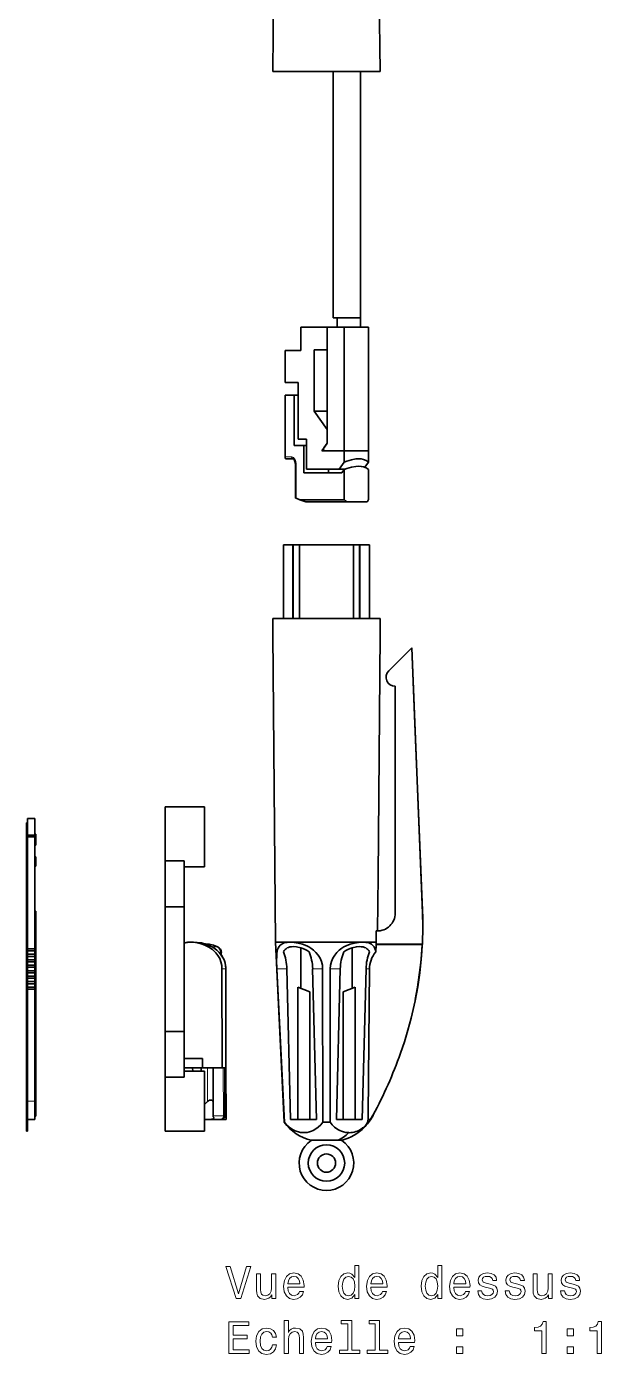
# Model space of a CAD drawing. Extents: x 291 to 1058, y 103 to 772.
# Drawn here: x 572.8 to 635.9, y 103.1 to 248.8 of the extents above; entities that cross this region are included whole.
import ezdxf

# ---------------------------------------------------------------- set-up
doc = ezdxf.new("R2010")
doc.units = 0

msp = doc.modelspace()

# ---------------------------------------------------------------- linework, layer by layer
at = {"color": 7, "lineweight": 35}
for p, q in [((600.52, 318.8), (599.79, 243.85)), ((610.82, 318.8), (611.55, 243.85)), ((606.41, 243.85), (606.41, 216.8)), ((609.41, 243.85), (609.41, 216.8)), ((600.07, 148.32), (599.79, 182.12)), ((611.33, 155.54), (611.55, 182.12)), ((616.21, 151.49), (615.04, 180.62)), ((613.21, 176.38), (613.21, 151.49))]:
    msp.add_line(p, q, dxfattribs=at)
at = {"color": 7, "lineweight": 35, "ltscale": 0.147}
for p, q in [((605.67, 243.85), (599.79, 243.85)), ((611.55, 243.85), (605.67, 243.85))]:
    msp.add_line(p, q, dxfattribs=at)
at = {"color": 7, "lineweight": 35, "ltscale": 0.018626}
msp.add_line((606.41, 243.85), (605.67, 243.85), dxfattribs=at)
at = {"color": 7, "lineweight": 35, "ltscale": 0.072655}
msp.add_line((605.75, 215.8), (602.84, 215.8), dxfattribs=at)
at = {"color": 7, "lineweight": 35, "ltscale": 0.064762}
msp.add_line((602.84, 215.8), (602.84, 213.21), dxfattribs=at)
at = {"color": 7, "lineweight": 35, "ltscale": 0.046417}
msp.add_line((607.6, 215.8), (605.75, 215.8), dxfattribs=at)
at = {"color": 7, "lineweight": 35, "ltscale": 0.318549}
msp.add_line((605.75, 215.8), (605.75, 203.06), dxfattribs=at)
at = {"color": 7, "lineweight": 35, "ltscale": 0.027666}
msp.add_line((605.75, 215.8), (606.85, 215.8), dxfattribs=at)
at = {"color": 7, "lineweight": 35, "ltscale": 0.0625}
msp.add_line((605.75, 215.8), (605.75, 213.3), dxfattribs=at)
at = {"color": 7, "lineweight": 35, "ltscale": 0.075}
msp.add_line((606.41, 216.8), (609.41, 216.8), dxfattribs=at)
at = {"color": 7, "lineweight": 35, "ltscale": 0.025}
for p, q in [((606.85, 215.8), (606.85, 216.8)), ((609.41, 215.8), (609.41, 216.8))]:
    msp.add_line(p, q, dxfattribs=at)
at = {"color": 7, "lineweight": 35, "ltscale": 0.064017}
msp.add_line((609.41, 216.8), (606.85, 216.8), dxfattribs=at)
at = {"color": 7, "lineweight": 35, "ltscale": 0.040204}
for p, q in [((609.21, 215.8), (607.6, 215.8)), ((607.6, 202.21), (609.21, 202.21)), ((607.6, 202.21), (609.21, 202.21))]:
    msp.add_line(p, q, dxfattribs=at)
at = {"color": 7, "lineweight": 35, "ltscale": 0.339762}
for p, q in [((607.6, 215.8), (607.6, 202.21)), ((610.29, 215.8), (610.29, 202.21))]:
    msp.add_line(p, q, dxfattribs=at)
at = {"color": 7, "lineweight": 35, "ltscale": 0.026971}
for p, q in [((610.29, 215.8), (609.21, 215.8)), ((609.21, 202.21), (610.29, 202.21)), ((609.21, 202.21), (610.29, 202.21))]:
    msp.add_line(p, q, dxfattribs=at)
at = {"color": 7, "lineweight": 35, "ltscale": 0.043059}
msp.add_line((602.84, 213.21), (601.12, 213.21), dxfattribs=at)
at = {"color": 7, "lineweight": 35, "ltscale": 0.0875}
msp.add_line((601.12, 213.21), (601.12, 209.71), dxfattribs=at)
at = {"color": 7, "lineweight": 35, "ltscale": 0.168299}
msp.add_line((604.32, 206.57), (604.32, 213.3), dxfattribs=at)
at = {"color": 7, "lineweight": 35, "ltscale": 0.035532}
for p, q in [((604.32, 213.3), (605.75, 213.3)), ((605.75, 206.57), (604.32, 206.57))]:
    msp.add_line(p, q, dxfattribs=at)
at = {"color": 7, "lineweight": 35, "ltscale": 0.035988}
msp.add_line((601.12, 209.71), (602.56, 209.71), dxfattribs=at)
at = {"color": 7, "lineweight": 35, "ltscale": 0.155}
msp.add_line((602.56, 209.71), (602.56, 203.51), dxfattribs=at)
at = {"color": 7, "lineweight": 35, "ltscale": 0.162738}
msp.add_line((601.12, 208.32), (601.12, 201.81), dxfattribs=at)
at = {"color": 7, "lineweight": 35, "ltscale": 0.025381}
msp.add_line((602.13, 208.32), (601.12, 208.32), dxfattribs=at)
at = {"color": 7, "lineweight": 35, "ltscale": 0.1375}
msp.add_line((602.13, 208.32), (602.13, 202.82), dxfattribs=at)
at = {"color": 7, "lineweight": 35, "ltscale": 0.010606}
msp.add_line((602.56, 208.32), (602.13, 208.32), dxfattribs=at)
at = {"color": 7, "lineweight": 35, "ltscale": 0.061543}
msp.add_line((604.32, 206.57), (605.75, 204.56), dxfattribs=at)
at = {"color": 7, "lineweight": 35, "ltscale": 0.035429}
msp.add_line((605.75, 204.56), (605.75, 203.15), dxfattribs=at)
at = {"color": 7, "lineweight": 35, "ltscale": 0.026517}
msp.add_line((603.19, 202.82), (602.13, 202.82), dxfattribs=at)
at = {"color": 7, "lineweight": 35, "ltscale": 0.022981}
msp.add_line((602.56, 203.51), (603.48, 203.51), dxfattribs=at)
at = {"color": 7, "lineweight": 35, "ltscale": 0.025238}
msp.add_line((603.19, 201.81), (603.19, 202.82), dxfattribs=at)
at = {"color": 7, "lineweight": 35, "ltscale": 0.007071}
msp.add_line((603.48, 202.82), (603.19, 202.82), dxfattribs=at)
at = {"color": 7, "lineweight": 35, "ltscale": 0.0825}
for p, q in [((603.48, 200.21), (603.48, 203.51)), ((592.27, 159.87), (592.27, 163.17)), ((592.27, 156.57), (592.27, 159.87))]:
    msp.add_line(p, q, dxfattribs=at)
at = {"color": 7, "lineweight": 35, "ltscale": 0.024187}
msp.add_line((605.15, 202.21), (605.7, 203), dxfattribs=at)
at = {"color": 7, "lineweight": 35, "ltscale": 0.015527}
msp.add_line((605.39, 202.55), (605.75, 203.06), dxfattribs=at)
at = {"color": 7, "lineweight": 35, "ltscale": 0.006588}
msp.add_line((601.12, 201.81), (601.12, 201.55), dxfattribs=at)
at = {"color": 7, "lineweight": 13, "ltscale": 0.001166}
msp.add_line((601.16, 201.55), (601.12, 201.55), dxfattribs=at)
at = {"color": 7, "lineweight": 13, "ltscale": 0.016943}
msp.add_line((601.84, 201.55), (601.16, 201.55), dxfattribs=at)
at = {"color": 7, "lineweight": 35, "ltscale": 0.002527}
msp.add_line((601.31, 201.35), (601.2, 201.35), dxfattribs=at)
at = {"color": 7, "lineweight": 35, "ltscale": 0.016943}
msp.add_line((601.98, 201.35), (601.31, 201.35), dxfattribs=at)
at = {"color": 7, "lineweight": 35, "ltscale": 0.000490679}
msp.add_line((602, 201.35), (601.98, 201.35), dxfattribs=at)
at = {"color": 7, "lineweight": 35, "ltscale": 0.049762}
msp.add_line((603.19, 201.81), (603.19, 199.82), dxfattribs=at)
at = {"color": 7, "lineweight": 35, "ltscale": 0.061417}
msp.add_line((607.6, 202.21), (605.15, 202.21), dxfattribs=at)
at = {"color": 7, "lineweight": 35, "ltscale": 0.052881}
msp.add_line((607.6, 202.21), (605.49, 202.21), dxfattribs=at)
at = {"color": 7, "lineweight": 35, "ltscale": 0.025674}
for p, q in [((607.6, 202.21), (607.6, 201.19)), ((610.29, 202.21), (610.29, 201.19))]:
    msp.add_line(p, q, dxfattribs=at)
at = {"color": 7, "lineweight": 35, "ltscale": 0.005326}
for p, q in [((607.6, 201.19), (607.6, 200.97)), ((610.29, 200.97), (610.29, 201.19))]:
    msp.add_line(p, q, dxfattribs=at)
at = {"color": 7, "lineweight": 13, "ltscale": 0.001465}
msp.add_line((602.27, 200.65), (602.33, 200.65), dxfattribs=at)
at = {"color": 7, "lineweight": 35, "ltscale": 0.090266}
msp.add_line((602.27, 197.04), (602.27, 200.65), dxfattribs=at)
at = {"color": 7, "lineweight": 13, "ltscale": 0.090823}
msp.add_line((602.33, 197.02), (602.33, 200.65), dxfattribs=at)
at = {"color": 7, "lineweight": 35, "ltscale": 0.104298}
msp.add_line((607.37, 199.82), (603.19, 199.82), dxfattribs=at)
at = {"color": 7, "lineweight": 35, "ltscale": 0.058336}
msp.add_line((603.48, 200.21), (605.81, 200.21), dxfattribs=at)
at = {"color": 7, "lineweight": 35, "ltscale": 0.03139}
msp.add_line((605.81, 200.21), (607.07, 200.21), dxfattribs=at)
at = {"color": 7, "lineweight": 35, "ltscale": 0.009809}
msp.add_line((605.88, 200.21), (605.88, 199.82), dxfattribs=at)
at = {"color": 7, "lineweight": 35, "ltscale": 0.023271}
msp.add_line((607.07, 200.21), (607.6, 200.97), dxfattribs=at)
at = {"color": 7, "lineweight": 35, "ltscale": 0.016989}
msp.add_line((607.07, 200.21), (607.74, 200.21), dxfattribs=at)
at = {"color": 7, "lineweight": 35, "ltscale": 0.010279}
msp.add_line((607.6, 200.16), (607.37, 199.82), dxfattribs=at)
at = {"color": 7, "lineweight": 35, "ltscale": 0.082312}
for p, q in [((607.6, 200.16), (607.6, 196.86)), ((610.29, 196.86), (610.29, 200.16))]:
    msp.add_line(p, q, dxfattribs=at)
at = {"color": 7, "lineweight": 35, "ltscale": 0.017174}
msp.add_line((609.89, 200.41), (610.29, 200.97), dxfattribs=at)
at = {"color": 7, "lineweight": 35, "ltscale": 0.001567}
msp.add_line((602.33, 197.02), (602.27, 197.04), dxfattribs=at)
at = {"color": 7, "lineweight": 35, "ltscale": 0.010966}
msp.add_line((602.74, 196.86), (602.33, 197.02), dxfattribs=at)
at = {"color": 7, "lineweight": 35, "ltscale": 0.121521}
msp.add_line((607.6, 196.86), (602.74, 196.86), dxfattribs=at)
at = {"color": 7, "lineweight": 35, "ltscale": 0.017791}
msp.add_line((603.41, 196.61), (602.74, 196.86), dxfattribs=at)
at = {"color": 7, "lineweight": 35, "ltscale": 0.113525}
msp.add_line((607.95, 196.61), (603.41, 196.61), dxfattribs=at)
at = {"color": 7, "lineweight": 35, "ltscale": 0.031569}
msp.add_line((609.21, 196.61), (607.95, 196.61), dxfattribs=at)
at = {"color": 7, "lineweight": 35, "ltscale": 0.022968}
msp.add_line((609.21, 196.61), (610.13, 196.61), dxfattribs=at)
at = {"color": 7, "lineweight": 35, "ltscale": 0.026227}
for p, q in [((601.99, 191.92), (600.94, 191.92)), ((610.39, 191.92), (609.34, 191.92))]:
    msp.add_line(p, q, dxfattribs=at)
at = {"color": 7, "lineweight": 35, "ltscale": 0.2025}
for p, q in [((600.94, 183.82), (600.94, 191.92)), ((601.99, 191.92), (601.99, 183.82)), ((602.03, 191.92), (602.03, 183.82)), ((602.7, 183.82), (602.7, 191.92)), ((608.64, 191.92), (608.64, 183.82)), ((609.3, 183.82), (609.3, 191.92)), ((609.34, 183.82), (609.34, 191.92)), ((610.39, 183.82), (610.39, 191.92))]:
    msp.add_line(p, q, dxfattribs=at)
at = {"color": 7, "lineweight": 35, "ltscale": 0.000996399}
for p, q in [((601.99, 191.92), (602.03, 191.92)), ((609.34, 191.92), (609.3, 191.92))]:
    msp.add_line(p, q, dxfattribs=at)
at = {"color": 7, "lineweight": 35, "ltscale": 0.016679}
for p, q in [((602.7, 191.92), (602.03, 191.92)), ((609.3, 191.92), (608.64, 191.92))]:
    msp.add_line(p, q, dxfattribs=at)
at = {"color": 7, "lineweight": 35, "ltscale": 0.148438}
msp.add_line((608.64, 191.92), (602.7, 191.92), dxfattribs=at)
at = {"color": 7, "lineweight": 35, "ltscale": 0.0425}
for p, q in [((599.79, 182.12), (599.79, 183.82)), ((611.55, 182.12), (611.55, 183.82))]:
    msp.add_line(p, q, dxfattribs=at)
at = {"color": 7, "lineweight": 35, "ltscale": 0.294}
msp.add_line((611.55, 183.82), (599.79, 183.82), dxfattribs=at)
at = {"color": 7, "lineweight": 35, "ltscale": 0.089636}
msp.add_line((612.5, 178.08), (615.04, 180.62), dxfattribs=at)
at = {"color": 7, "lineweight": 35, "ltscale": 0.045642}
for p, q in [((572.85, 161.87), (572.85, 160.04)), ((573.66, 161.87), (573.66, 160.04)), ((573.66, 161.87), (573.66, 160.04))]:
    msp.add_line(p, q, dxfattribs=at)
at = {"color": 7, "lineweight": 35, "ltscale": 0.020125}
for p, q in [((573.66, 161.87), (572.85, 161.87)), ((573.66, 160.04), (572.85, 160.04)), ((573.66, 159.87), (572.85, 159.87)), ((573.66, 147.58), (572.85, 147.58)), ((573.66, 147.35), (572.85, 147.35)), ((573.66, 146.98), (572.85, 146.98)), ((573.66, 146.75), (572.85, 146.75)), ((573.66, 146.38), (572.85, 146.38)), ((573.66, 146.15), (572.85, 146.15)), ((573.66, 145.78), (572.85, 145.78)), ((573.66, 145.55), (572.85, 145.55)), ((573.66, 145.18), (572.85, 145.18)), ((573.66, 144.95), (572.85, 144.95)), ((573.66, 144.58), (572.85, 144.58)), ((573.66, 144.35), (572.85, 144.35)), ((573.66, 143.98), (572.85, 143.98)), ((573.66, 143.75), (572.85, 143.75)), ((573.66, 143.38), (572.85, 143.38)), ((573.66, 143.15), (572.85, 143.15)), ((573.66, 128.87), (572.85, 128.87))]:
    msp.add_line(p, q, dxfattribs=at)
at = {"color": 7, "lineweight": 35, "ltscale": 0.148122}
for p, q in [((587.97, 163.17), (587.97, 157.24)), ((587.97, 133.49), (587.97, 127.57))]:
    msp.add_line(p, q, dxfattribs=at)
at = {"color": 7, "lineweight": 35, "ltscale": 0.052499}
for p, q in [((590.07, 163.17), (587.97, 163.17)), ((587.97, 157.24), (590.07, 157.24)), ((587.97, 152.2), (590.07, 152.2)), ((587.97, 138.52), (590.07, 138.52)), ((587.97, 133.49), (590.07, 133.49)), ((590.07, 127.57), (587.97, 127.57))]:
    msp.add_line(p, q, dxfattribs=at)
at = {"color": 7, "lineweight": 35, "ltscale": 0.055}
for p, q in [((590.07, 163.17), (592.27, 163.17)), ((590.07, 156.57), (592.27, 156.57)), ((590.07, 156.57), (592.27, 156.57)), ((590.07, 134.17), (592.27, 134.17)), ((590.07, 127.57), (592.27, 127.57))]:
    msp.add_line(p, q, dxfattribs=at)
at = {"color": 7, "lineweight": 35, "ltscale": 0.03389}
for p, q in [((572.75, 160.05), (572.75, 161.4)), ((572.85, 161.4), (572.85, 160.05))]:
    msp.add_line(p, q, dxfattribs=at)
at = {"color": 7, "lineweight": 35, "ltscale": 0.002499}
for p, q in [((572.75, 161.4), (572.85, 161.4)), ((572.75, 160.05), (572.85, 160.05)), ((572.75, 159.03), (572.85, 159.03)), ((572.75, 158.41), (572.85, 158.41)), ((572.75, 157.43), (572.85, 157.43)), ((572.75, 156.61), (572.85, 156.61)), ((572.75, 153.61), (572.85, 153.61)), ((572.75, 153.14), (572.85, 153.14)), ((572.75, 151.71), (572.85, 151.71)), ((572.75, 139.03), (572.85, 139.03)), ((572.75, 138.21), (572.85, 138.21)), ((572.75, 136.6), (572.85, 136.6)), ((572.75, 136.2), (572.85, 136.2)), ((572.75, 133.19), (572.85, 133.19)), ((572.75, 131.44), (572.85, 131.44)), ((572.75, 130.76), (572.85, 130.76)), ((572.75, 130), (572.85, 130)), ((572.75, 127.57), (572.85, 127.57))]:
    msp.add_line(p, q, dxfattribs=at)
at = {"color": 7, "lineweight": 35, "ltscale": 0.02542}
for p, q in [((572.75, 159.03), (572.75, 160.05)), ((572.85, 160.05), (572.85, 159.03)), ((573.76, 157.68), (573.76, 156.66)), ((573.76, 137.31), (573.76, 136.3))]:
    msp.add_line(p, q, dxfattribs=at)
at = {"color": 7, "lineweight": 35, "ltscale": 0.01561}
for p, q in [((572.75, 158.41), (572.75, 159.03)), ((572.85, 159.03), (572.85, 158.41))]:
    msp.add_line(p, q, dxfattribs=at)
at = {"color": 7, "lineweight": 35, "ltscale": 0.004358}
for p, q in [((572.85, 159.87), (572.85, 160.04)), ((573.66, 159.87), (573.66, 160.04)), ((573.66, 159.87), (573.66, 160.04))]:
    msp.add_line(p, q, dxfattribs=at)
at = {"color": 7, "lineweight": 35, "ltscale": 0.307181}
for p, q in [((572.85, 147.58), (572.85, 159.87)), ((573.66, 147.58), (573.66, 159.87)), ((573.66, 147.58), (573.66, 159.87))]:
    msp.add_line(p, q, dxfattribs=at)
at = {"color": 7, "lineweight": 35, "ltscale": 0.002501}
for p, q in [((573.76, 160.16), (573.66, 160.16)), ((573.76, 158.95), (573.66, 158.95)), ((573.76, 157.68), (573.66, 157.68)), ((573.76, 156.66), (573.66, 156.66)), ((573.76, 151.7), (573.66, 151.7)), ((573.76, 139.02), (573.66, 139.02)), ((573.76, 137.65), (573.66, 137.65)), ((573.76, 137.52), (573.66, 137.52)), ((573.76, 137.31), (573.66, 137.31)), ((573.76, 136.3), (573.66, 136.3)), ((573.76, 135.84), (573.66, 135.84)), ((573.76, 134.63), (573.66, 134.63)), ((573.76, 134.53), (573.66, 134.53)), ((573.76, 134.07), (573.66, 134.07)), ((573.76, 134.03), (573.66, 134.03)), ((573.76, 133.13), (573.66, 133.13)), ((573.76, 131.74), (573.66, 131.74)), ((573.76, 130.11), (573.66, 130.11)), ((573.76, 129.2), (573.66, 129.2))]:
    msp.add_line(p, q, dxfattribs=at)
at = {"color": 7, "lineweight": 35, "ltscale": 0.03042}
for p, q in [((573.76, 160.16), (573.76, 158.95)), ((573.76, 135.84), (573.76, 134.63))]:
    msp.add_line(p, q, dxfattribs=at)
at = {"color": 7, "lineweight": 35, "ltscale": 0.02455}
for p, q in [((572.75, 157.43), (572.75, 158.41)), ((572.85, 158.41), (572.85, 157.43))]:
    msp.add_line(p, q, dxfattribs=at)
at = {"color": 7, "lineweight": 35, "ltscale": 0.02039}
for p, q in [((572.75, 156.61), (572.75, 157.43)), ((572.85, 157.43), (572.85, 156.61))]:
    msp.add_line(p, q, dxfattribs=at)
at = {"color": 7, "lineweight": 35, "ltscale": 0.07492}
for p, q in [((572.75, 153.61), (572.75, 156.61)), ((572.85, 156.61), (572.85, 153.61))]:
    msp.add_line(p, q, dxfattribs=at)
at = {"color": 7, "lineweight": 35, "ltscale": 0.12608}
for p, q in [((587.97, 152.2), (587.97, 157.24)), ((590.07, 152.2), (590.07, 157.24))]:
    msp.add_line(p, q, dxfattribs=at)
at = {"color": 7, "lineweight": 35, "ltscale": 0.150005}
msp.add_line((611.28, 149.54), (611.33, 155.54), dxfattribs=at)
at = {"color": 7, "lineweight": 35, "ltscale": 0.01184}
for p, q in [((572.75, 153.14), (572.75, 153.61)), ((572.85, 153.61), (572.85, 153.14))]:
    msp.add_line(p, q, dxfattribs=at)
at = {"color": 7, "lineweight": 35, "ltscale": 0.0358}
for p, q in [((572.75, 151.71), (572.75, 153.14)), ((572.85, 153.14), (572.85, 151.71))]:
    msp.add_line(p, q, dxfattribs=at)
at = {"color": 7, "lineweight": 35, "ltscale": 0.316848}
for p, q in [((572.75, 139.03), (572.75, 151.71)), ((572.85, 151.71), (572.85, 139.03)), ((573.76, 151.7), (573.76, 139.02))]:
    msp.add_line(p, q, dxfattribs=at)
at = {"color": 7, "lineweight": 35, "ltscale": 0.341848}
for p, q in [((587.97, 152.2), (587.97, 138.52)), ((590.07, 152.2), (590.07, 138.52))]:
    msp.add_line(p, q, dxfattribs=at)
at = {"color": 7, "lineweight": 35, "ltscale": 0.030604}
msp.add_line((611.13, 149.54), (611.12, 148.32), dxfattribs=at)
at = {"color": 7, "lineweight": 35, "ltscale": 0.001277}
for p, q in [((611.13, 149.54), (611.18, 149.54)), ((611.28, 149.54), (611.33, 149.54))]:
    msp.add_line(p, q, dxfattribs=at)
at = {"color": 7, "lineweight": 35, "ltscale": 0.003647}
msp.add_line((611.28, 149.54), (611.13, 149.54), dxfattribs=at)
at = {"color": 7, "lineweight": 35, "ltscale": 0.005639}
for p, q in [((572.85, 147.35), (572.85, 147.58)), ((573.66, 147.58), (573.66, 147.35)), ((573.66, 147.58), (573.66, 147.35)), ((572.85, 146.75), (572.85, 146.98)), ((572.85, 146.15), (572.85, 146.38)), ((572.85, 145.55), (572.85, 145.78)), ((573.66, 146.98), (573.66, 146.75)), ((573.66, 146.98), (573.66, 146.75)), ((573.66, 146.38), (573.66, 146.15)), ((573.66, 146.38), (573.66, 146.15)), ((573.66, 145.78), (573.66, 145.55)), ((573.66, 145.78), (573.66, 145.55)), ((572.85, 144.95), (572.85, 145.18)), ((572.85, 144.35), (572.85, 144.58)), ((573.66, 145.18), (573.66, 144.95)), ((573.66, 145.18), (573.66, 144.95)), ((573.66, 144.58), (573.66, 144.35)), ((573.66, 144.58), (573.66, 144.35)), ((572.85, 143.75), (572.85, 143.98)), ((572.85, 143.15), (572.85, 143.38)), ((573.66, 143.98), (573.66, 143.75)), ((573.66, 143.98), (573.66, 143.75)), ((573.66, 143.38), (573.66, 143.15)), ((573.66, 143.38), (573.66, 143.15))]:
    msp.add_line(p, q, dxfattribs=at)
at = {"color": 7, "lineweight": 35, "ltscale": 0.009361}
for p, q in [((572.85, 146.98), (572.85, 147.35)), ((573.66, 146.98), (573.66, 147.35)), ((573.66, 146.98), (573.66, 147.35)), ((572.85, 146.38), (572.85, 146.75)), ((572.85, 145.78), (572.85, 146.15)), ((573.66, 146.38), (573.66, 146.75)), ((573.66, 146.38), (573.66, 146.75)), ((573.66, 145.78), (573.66, 146.15)), ((573.66, 145.78), (573.66, 146.15)), ((572.85, 145.18), (572.85, 145.55)), ((572.85, 144.58), (572.85, 144.95)), ((572.85, 143.98), (572.85, 144.35)), ((573.66, 145.18), (573.66, 145.55)), ((573.66, 145.18), (573.66, 145.55)), ((573.66, 144.58), (573.66, 144.95)), ((573.66, 144.58), (573.66, 144.95)), ((573.66, 143.98), (573.66, 144.35)), ((573.66, 143.98), (573.66, 144.35)), ((572.85, 143.38), (572.85, 143.75)), ((573.66, 143.38), (573.66, 143.75)), ((573.66, 143.38), (573.66, 143.75))]:
    msp.add_line(p, q, dxfattribs=at)
at = {"color": 7, "lineweight": 35, "ltscale": 0.01525}
msp.add_line((590.46, 148.3), (591.07, 148.3), dxfattribs=at)
at = {"color": 7, "lineweight": 35, "ltscale": 0.008}
msp.add_line((591.07, 148.32), (590.75, 148.32), dxfattribs=at)
at = {"color": 7, "lineweight": 35, "ltscale": 0.002203}
msp.add_line((592.38, 148.13), (592.29, 148.13), dxfattribs=at)
at = {"color": 7, "lineweight": 13, "ltscale": 0.015613}
msp.add_line((593.06, 147.81), (593.69, 147.81), dxfattribs=at)
at = {"color": 7, "lineweight": 13, "ltscale": 0.003722}
msp.add_line((593.9, 147.17), (594.05, 147.17), dxfattribs=at)
at = {"color": 7, "lineweight": 13, "ltscale": 0.004296}
msp.add_line((594.05, 147.17), (594.05, 147), dxfattribs=at)
at = {"color": 7, "lineweight": 13, "ltscale": 0.002197}
msp.add_line((594.05, 147.17), (594.13, 147.17), dxfattribs=at)
at = {"color": 7, "lineweight": 35, "ltscale": 0.007207}
msp.add_line((594.13, 147.17), (594.13, 146.88), dxfattribs=at)
at = {"color": 7, "lineweight": 35, "ltscale": 0.494345}
msp.add_line((601.04, 128.57), (600.07, 148.32), dxfattribs=at)
at = {"color": 7, "lineweight": 35, "ltscale": 0.041005}
msp.add_line((601.71, 148.32), (600.07, 148.32), dxfattribs=at)
at = {"color": 7, "lineweight": 35, "ltscale": 0.098994}
for p in [(601.71, 148.32), (609.63, 148.32)]:
    msp.add_line(p, (605.67, 148.32), dxfattribs=at)
at = {"color": 7, "lineweight": 35, "ltscale": 0.111472}
for p, q in [((602.84, 143.25), (602.84, 147.7)), ((608.5, 143.25), (608.5, 147.7))]:
    msp.add_line(p, q, dxfattribs=at)
at = {"color": 7, "lineweight": 35, "ltscale": 0.03743}
msp.add_line((609.63, 148.32), (611.12, 148.32), dxfattribs=at)
at = {"color": 7, "lineweight": 35, "ltscale": 0.018812}
msp.add_line((611.11, 148), (611.08, 147.25), dxfattribs=at)
at = {"color": 7, "lineweight": 35, "ltscale": 0.003285}
msp.add_line((611.11, 148), (611.12, 148.13), dxfattribs=at)
at = {"color": 7, "lineweight": 13, "ltscale": 0.127037}
msp.add_line((611.11, 148), (616.19, 148), dxfattribs=at)
at = {"color": 7, "lineweight": 35, "ltscale": 0.004614}
msp.add_line((611.12, 148.32), (611.12, 148.13), dxfattribs=at)
at = {"color": 7, "lineweight": 13, "ltscale": 0.127051}
msp.add_line((611.12, 148.13), (616.2, 148.13), dxfattribs=at)
at = {"color": 7, "lineweight": 35, "ltscale": 0.003286}
msp.add_line((616.2, 148.13), (616.19, 148), dxfattribs=at)
at = {"color": 7, "lineweight": 35, "ltscale": 0.271008}
msp.add_line((594.19, 145.37), (594.21, 134.53), dxfattribs=at)
at = {"color": 7, "lineweight": 13, "ltscale": 0.010783}
msp.add_line((594.63, 145.37), (594.19, 145.37), dxfattribs=at)
at = {"color": 7, "lineweight": 35, "ltscale": 2.67029e-05}
msp.add_line((594.63, 145.37), (594.63, 145.37), dxfattribs=at)
at = {"color": 7, "lineweight": 35, "ltscale": 0.270982}
msp.add_line((594.64, 134.53), (594.63, 145.37), dxfattribs=at)
at = {"color": 7, "lineweight": 35, "ltscale": 0.42059}
msp.add_line((601.05, 128.57), (600.23, 145.37), dxfattribs=at)
at = {"color": 7, "lineweight": 13, "ltscale": 0.027385}
for p, q in [((601.32, 145.37), (600.23, 145.37)), ((604.15, 145.37), (605.25, 145.37)), ((607.18, 145.37), (606.09, 145.37))]:
    msp.add_line(p, q, dxfattribs=at)
at = {"color": 7, "lineweight": 35, "ltscale": 0.412715}
for p, q in [((601.32, 145.37), (601.74, 128.87)), ((604.15, 145.37), (604.57, 128.87)), ((604.15, 145.37), (604.57, 128.87)), ((607.18, 145.37), (606.77, 128.87)), ((610.01, 145.37), (609.59, 128.87))]:
    msp.add_line(p, q, dxfattribs=at)
at = {"color": 7, "lineweight": 35, "ltscale": 0.420083}
for p, q in [((605.27, 128.57), (605.25, 145.37)), ((606.06, 128.57), (606.09, 145.37))]:
    msp.add_line(p, q, dxfattribs=at)
at = {"color": 7, "lineweight": 13, "ltscale": 0.00934}
msp.add_line((610.01, 145.37), (610.39, 145.37), dxfattribs=at)
at = {"color": 7, "lineweight": 35, "ltscale": 0.39986}
msp.add_line((610.24, 129.38), (610.39, 145.37), dxfattribs=at)
at = {"color": 7, "lineweight": 35, "ltscale": 0.30718}
for p, q in [((572.85, 130.87), (572.85, 143.15)), ((573.66, 130.87), (573.66, 143.15)), ((573.66, 130.87), (573.66, 143.15))]:
    msp.add_line(p, q, dxfattribs=at)
at = {"color": 7, "lineweight": 35, "ltscale": 0.035193}
for p, q in [((602.52, 143.37), (603.84, 142.87)), ((608.81, 143.37), (607.5, 142.87))]:
    msp.add_line(p, q, dxfattribs=at)
at = {"color": 7, "lineweight": 35, "ltscale": 0.3625}
for p, q in [((602.52, 128.87), (602.52, 143.37)), ((608.81, 128.87), (608.81, 143.37))]:
    msp.add_line(p, q, dxfattribs=at)
at = {"color": 7, "lineweight": 35, "ltscale": 0.35}
for p, q in [((603.84, 142.87), (603.84, 128.87)), ((607.5, 142.87), (607.5, 128.87))]:
    msp.add_line(p, q, dxfattribs=at)
at = {"color": 7, "lineweight": 35, "ltscale": 0.02367}
msp.add_line((572.75, 138.21), (572.75, 139.15), dxfattribs=at)
at = {"color": 7, "lineweight": 35, "ltscale": 0.020663}
msp.add_line((572.85, 139.03), (572.85, 138.21), dxfattribs=at)
at = {"color": 7, "lineweight": 35, "ltscale": 0.03445}
msp.add_line((573.76, 139.02), (573.76, 137.65), dxfattribs=at)
at = {"color": 7, "lineweight": 35, "ltscale": 0.125828}
msp.add_line((587.97, 133.49), (587.97, 138.52), dxfattribs=at)
at = {"color": 7, "lineweight": 35, "ltscale": 0.11616}
msp.add_line((590.07, 133.88), (590.07, 138.52), dxfattribs=at)
at = {"color": 7, "lineweight": 35, "ltscale": 0.04008}
for p, q in [((572.75, 136.6), (572.75, 138.21)), ((572.85, 138.21), (572.85, 136.6))]:
    msp.add_line(p, q, dxfattribs=at)
at = {"color": 7, "lineweight": 35, "ltscale": 0.00304}
msp.add_line((573.76, 137.65), (573.76, 137.52), dxfattribs=at)
at = {"color": 7, "lineweight": 35, "ltscale": 0.00525}
msp.add_line((573.76, 137.52), (573.76, 137.31), dxfattribs=at)
at = {"color": 7, "lineweight": 35, "ltscale": 0.062465}
msp.add_line((587.97, 134.53), (587.97, 137.03), dxfattribs=at)
at = {"color": 7, "lineweight": 35, "ltscale": 0.01001}
for p, q in [((572.75, 136.2), (572.75, 136.6)), ((572.85, 136.6), (572.85, 136.2))]:
    msp.add_line(p, q, dxfattribs=at)
at = {"color": 7, "lineweight": 35, "ltscale": 0.0754}
for p, q in [((572.75, 133.19), (572.75, 136.2)), ((572.85, 136.2), (572.85, 133.19))]:
    msp.add_line(p, q, dxfattribs=at)
at = {"color": 7, "lineweight": 35, "ltscale": 0.01133}
msp.add_line((573.76, 136.3), (573.76, 135.84), dxfattribs=at)
at = {"color": 7, "lineweight": 35, "ltscale": 0.049574}
msp.add_line((590.07, 135.53), (592.05, 135.53), dxfattribs=at)
at = {"color": 7, "lineweight": 35, "ltscale": 0.025004}
msp.add_line((592.07, 134.53), (592.05, 135.53), dxfattribs=at)
at = {"color": 7, "lineweight": 35, "ltscale": 0.0025}
msp.add_line((573.76, 134.63), (573.76, 134.53), dxfattribs=at)
at = {"color": 7, "lineweight": 35, "ltscale": 0.0115}
msp.add_line((573.76, 134.53), (573.76, 134.07), dxfattribs=at)
at = {"color": 7, "lineweight": 35, "ltscale": 0.000964737}
msp.add_line((573.76, 134.07), (573.76, 134.03), dxfattribs=at)
at = {"color": 7, "lineweight": 35, "ltscale": 0.05}
for p, q in [((590.07, 134.53), (592.07, 134.53)), ((572.85, 130.87), (572.85, 128.87)), ((573.66, 130.87), (573.66, 128.87)), ((573.66, 130.87), (573.66, 128.87))]:
    msp.add_line(p, q, dxfattribs=at)
at = {"color": 7, "lineweight": 35, "ltscale": 0.009078}
msp.add_line((590.99, 134.17), (590.98, 134.53), dxfattribs=at)
at = {"color": 7, "lineweight": 35, "ltscale": 0.009075}
msp.add_line((591.92, 134.17), (591.92, 134.53), dxfattribs=at)
at = {"color": 7, "lineweight": 35, "ltscale": 0.053662}
msp.add_line((594.21, 134.53), (592.07, 134.53), dxfattribs=at)
at = {"color": 7, "lineweight": 35, "ltscale": 0.165}
msp.add_line((592.27, 127.57), (592.27, 134.17), dxfattribs=at)
at = {"color": 7, "lineweight": 13, "ltscale": 0.092824}
msp.add_line((592.62, 130.82), (592.62, 134.53), dxfattribs=at)
at = {"color": 7, "lineweight": 35, "ltscale": 0.095623}
msp.add_line((593.24, 130.7), (593.24, 134.53), dxfattribs=at)
at = {"color": 7, "lineweight": 35, "ltscale": 0.01071}
msp.add_line((594.64, 134.53), (594.21, 134.53), dxfattribs=at)
at = {"color": 7, "lineweight": 13, "ltscale": 0.13023}
msp.add_line((594.35, 134.48), (594.37, 129.27), dxfattribs=at)
at = {"color": 7, "lineweight": 35, "ltscale": 0.131549}
msp.add_line((594.51, 134.53), (594.52, 129.27), dxfattribs=at)
at = {"color": 7, "lineweight": 35, "ltscale": 0.141575}
msp.add_line((594.65, 128.87), (594.64, 134.53), dxfattribs=at)
at = {"color": 7, "lineweight": 35, "ltscale": 0.04376}
for p, q in [((572.75, 131.44), (572.75, 133.19)), ((572.85, 133.19), (572.85, 131.44))]:
    msp.add_line(p, q, dxfattribs=at)
at = {"color": 7, "lineweight": 35, "ltscale": 0.022487}
msp.add_line((573.76, 134.03), (573.76, 133.13), dxfattribs=at)
at = {"color": 7, "lineweight": 35, "ltscale": 0.03475}
msp.add_line((573.76, 133.13), (573.76, 131.74), dxfattribs=at)
at = {"color": 7, "lineweight": 35, "ltscale": 0.009668}
msp.add_line((590.07, 133.49), (590.07, 133.88), dxfattribs=at)
at = {"color": 7, "lineweight": 35, "ltscale": 0.01683}
for p, q in [((572.75, 130.76), (572.75, 131.44)), ((572.85, 131.44), (572.85, 130.76))]:
    msp.add_line(p, q, dxfattribs=at)
at = {"color": 7, "lineweight": 35, "ltscale": 0.040675}
msp.add_line((573.76, 131.74), (573.76, 130.11), dxfattribs=at)
at = {"color": 7, "lineweight": 35, "ltscale": 0.019095}
for p, q in [((572.75, 130), (572.75, 130.76)), ((572.85, 130.76), (572.85, 130))]:
    msp.add_line(p, q, dxfattribs=at)
at = {"color": 7, "lineweight": 35, "ltscale": 0.060703}
for p, q in [((572.75, 127.57), (572.75, 130)), ((572.85, 130), (572.85, 127.57))]:
    msp.add_line(p, q, dxfattribs=at)
at = {"color": 7, "lineweight": 13, "ltscale": 0.020125}
msp.add_line((573.66, 130.87), (572.85, 130.87), dxfattribs=at)
at = {"color": 7, "lineweight": 35, "ltscale": 0.022738}
msp.add_line((573.76, 130.11), (573.76, 129.2), dxfattribs=at)
at = {"color": 7, "lineweight": 35, "ltscale": 0.011837}
msp.add_line((592.62, 130.82), (592.27, 130.5), dxfattribs=at)
at = {"color": 7, "lineweight": 35, "ltscale": 0.038288}
msp.add_line((593.24, 130.7), (593.24, 129.17), dxfattribs=at)
at = {"color": 7, "lineweight": 35, "ltscale": 0.009827}
msp.add_line((592.27, 128.87), (592.66, 128.87), dxfattribs=at)
at = {"color": 7, "lineweight": 35, "ltscale": 0.03499}
msp.add_line((592.66, 128.87), (594.06, 128.87), dxfattribs=at)
at = {"color": 7, "lineweight": 13, "ltscale": 0.028223}
msp.add_line((593.24, 129.27), (594.37, 129.27), dxfattribs=at)
at = {"color": 7, "lineweight": 35, "ltscale": 0.000732422}
msp.add_line((593.24, 129.17), (593.24, 129.14), dxfattribs=at)
at = {"color": 7, "lineweight": 35, "ltscale": 0.014763}
msp.add_line((594.06, 128.87), (594.65, 128.87), dxfattribs=at)
at = {"color": 7, "lineweight": 13, "ltscale": 0.003902}
msp.add_line((594.37, 129.27), (594.52, 129.27), dxfattribs=at)
at = {"color": 7, "lineweight": 35, "ltscale": 0.000422668}
msp.add_line((601.05, 128.57), (601.04, 128.57), dxfattribs=at)
at = {"color": 7, "lineweight": 35, "ltscale": 0.035356}
for p, q in [((603.16, 128.87), (601.74, 128.87)), ((608.18, 128.87), (609.59, 128.87))]:
    msp.add_line(p, q, dxfattribs=at)
at = {"color": 7, "lineweight": 35, "ltscale": 0.035355}
for p, q in [((603.16, 128.87), (604.57, 128.87)), ((608.18, 128.87), (606.77, 128.87))]:
    msp.add_line(p, q, dxfattribs=at)
at = {"color": 7, "lineweight": 35, "ltscale": 0.00988}
for p in [(605.27, 128.57), (606.06, 128.57)]:
    msp.add_line(p, (605.67, 128.57), dxfattribs=at)
at = {"color": 7, "lineweight": 35, "ltscale": 0.011951}
msp.add_line((610.24, 128.9), (610.24, 129.38), dxfattribs=at)
at = {"color": 7, "lineweight": 13, "ltscale": 0.006865}
msp.add_line((610.24, 128.9), (610.51, 128.9), dxfattribs=at)
at = {"color": 7, "lineweight": 35, "ltscale": 0.001181}
msp.add_line((610.8, 129.38), (610.8, 129.33), dxfattribs=at)
at = {"color": 7, "lineweight": 35, "ltscale": 0.1075}
msp.add_line((587.97, 127.57), (592.27, 127.57), dxfattribs=at)
at = {"color": 7, "lineweight": 35, "ltscale": 0.002197}
msp.add_line((609.84, 128), (609.9, 128.07), dxfattribs=at)
at = {"color": 7, "lineweight": 35, "ltscale": 0.00235}
msp.add_line((609.96, 128.21), (609.9, 128.14), dxfattribs=at)
at = {"color": 7, "lineweight": 35, "ltscale": 0.001964}
msp.add_line((609.9, 128.07), (609.9, 128.14), dxfattribs=at)
at = {"color": 7, "lineweight": 35, "ltscale": 0.000199675}
msp.add_line((609.9, 128.07), (609.9, 128.07), dxfattribs=at)
at = {"color": 7, "lineweight": 35, "ltscale": 3.31879e-05}
msp.add_line((609.9, 128.07), (609.9, 128.07), dxfattribs=at)
at = {"color": 7, "lineweight": 35, "ltscale": 0.007712}
msp.add_line((604, 126.57), (604.31, 126.57), dxfattribs=at)
at = {"color": 7, "lineweight": 35, "ltscale": 0.004517}
msp.add_line((604.31, 126.57), (604.49, 126.57), dxfattribs=at)
at = {"color": 7, "lineweight": 35, "ltscale": 0.029521}
for q in [(604.49, 126.57), (606.85, 126.57)]:
    msp.add_line((605.67, 126.57), q, dxfattribs=at)
at = {"color": 7, "lineweight": 35, "ltscale": 0.012228}
msp.add_line((607.34, 126.57), (606.85, 126.57), dxfattribs=at)
at = {"color": 7, "lineweight": 35, "ltscale": 0.001088}
msp.add_line((607.38, 126.58), (607.34, 126.57), dxfattribs=at)
at = {"color": 7, "lineweight": 35}
for points in [[(601.12, 201.55), (601.13, 201.46), (601.15, 201.38), (601.17, 201.36), (601.2, 201.35)], [(602.27, 200.65), (602.25, 200.93), (602.18, 201.15), (602.11, 201.28), (602.05, 201.33), (602, 201.35)], [(609.21, 201.35), (608.91, 201.33), (608.42, 201.24), (607.91, 201.09), (607.6, 200.97)], [(609.21, 201.35), (609.49, 201.33), (609.74, 201.28), (610.01, 201.17), (610.15, 201.09), (610.29, 200.97)], [(609.21, 200.53), (608.91, 200.51), (608.42, 200.43), (607.91, 200.28), (607.6, 200.16)], [(609.21, 200.53), (609.49, 200.51), (609.74, 200.46), (610.01, 200.36), (610.15, 200.28), (610.29, 200.16)], [(615.4, 142.02), (615.65, 143.37), (615.86, 144.73), (615.99, 145.77), (616.1, 146.82), (616.21, 148.43), (616.24, 149.72), (616.23, 151.03), (616.2, 151.77), (615.91, 158.91), (615.34, 173.18), (615.04, 180.62)], [(591.07, 148.32), (591.49, 148.29), (591.94, 148.22), (592.41, 148.09), (592.87, 147.9), (593.11, 147.78), (593.34, 147.64), (593.62, 147.43), (593.89, 147.18), (594.12, 146.9), (594.34, 146.55), (594.5, 146.17), (594.59, 145.78), (594.63, 145.37)], [(594.19, 145.37), (594.17, 145.76), (594.08, 146.14), (593.95, 146.5), (593.76, 146.84), (593.52, 147.15), (593.35, 147.33), (593.17, 147.49), (592.77, 147.77), (592.33, 147.99), (591.91, 148.14), (591.48, 148.24), (591.07, 148.3)], [(593.72, 147.81), (593.26, 147.98), (592.81, 148.09), (592.38, 148.13)], [(600.23, 145.37), (600.2, 146.29), (600.21, 146.73), (600.23, 147.03), (600.27, 147.31), (600.31, 147.49), (600.37, 147.64), (600.47, 147.83), (600.6, 147.98), (600.76, 148.1), (600.89, 148.17), (601.03, 148.22), (601.35, 148.29), (601.71, 148.32)], [(600.94, 147.25), (601.02, 147.38), (601.12, 147.5), (601.23, 147.59), (601.35, 147.67), (601.49, 147.73), (601.64, 147.78), (601.84, 147.81), (602.06, 147.83)], [(605.25, 145.37), (605.22, 145.77), (605.12, 146.17), (604.97, 146.54), (604.75, 146.89), (604.52, 147.17), (604.26, 147.42), (603.97, 147.64), (603.74, 147.78), (603.5, 147.9), (603.04, 148.09), (602.58, 148.21), (602.13, 148.29), (601.71, 148.32)], [(603.76, 147.25), (603.55, 147.4), (603.32, 147.52), (603.08, 147.62), (602.84, 147.7), (602.37, 147.8), (602.06, 147.83)], [(606.09, 145.37), (606.12, 145.77), (606.21, 146.17), (606.37, 146.54), (606.58, 146.89), (606.81, 147.17), (607.08, 147.42), (607.36, 147.64), (607.59, 147.78), (607.83, 147.9), (608.29, 148.09), (608.75, 148.21), (609.2, 148.29), (609.63, 148.32)], [(607.57, 147.25), (607.79, 147.4), (608.02, 147.52), (608.26, 147.62), (608.5, 147.7), (608.96, 147.8), (609.27, 147.83)], [(610.4, 147.25), (610.31, 147.38), (610.22, 147.5), (610.11, 147.59), (609.98, 147.67), (609.85, 147.73), (609.7, 147.78), (609.49, 147.81), (609.27, 147.83)], [(611.08, 147.25), (611.04, 147.43), (610.99, 147.6), (610.89, 147.79), (610.77, 147.95), (610.61, 148.08), (610.48, 148.16), (610.33, 148.22), (610, 148.29), (609.63, 148.32)], [(613.79, 136.12), (614.22, 137.39), (614.61, 138.67), (614.96, 139.96), (615.19, 140.92), (615.4, 141.89), (615.69, 143.4), (615.92, 144.93), (616.08, 146.46), (616.19, 148)], [(592.62, 130.82), (592.73, 130.9), (592.85, 130.96), (592.98, 130.99), (593.07, 130.98), (593.16, 130.93), (593.22, 130.84), (593.24, 130.7)], [(593.24, 129.14), (593.29, 129.08), (593.3, 129.05), (593.3, 129.04), (593.29, 129), (593.27, 128.98), (593.23, 128.95), (593.18, 128.93), (593.06, 128.9), (592.84, 128.87), (592.66, 128.87)], [(594.52, 129.27), (594.5, 129.14), (594.43, 129.02), (594.32, 128.93), (594.14, 128.87), (594.06, 128.87)], [(601.05, 128.57), (601.3, 128.27), (601.58, 128.01), (601.96, 127.75), (602.16, 127.65), (602.36, 127.56), (602.59, 127.49), (602.82, 127.44), (603.19, 127.41)], [(605.27, 128.57), (605.04, 128.27), (604.77, 128.01), (604.41, 127.75), (604.22, 127.65), (604.01, 127.56), (603.79, 127.49), (603.56, 127.44), (603.19, 127.41)], [(606.06, 128.57), (606.3, 128.27), (606.56, 128.01), (606.92, 127.75), (607.12, 127.65), (607.32, 127.56), (607.55, 127.49), (607.78, 127.44), (608.14, 127.41)]]:
    msp.add_lwpolyline(points, dxfattribs=at)
at = {"color": 7, "lineweight": 13}
for points in [[(601.9, 201.54), (601.95, 201.53), (602.06, 201.47), (602.16, 201.35), (602.26, 201.15), (602.29, 201.03), (602.33, 200.79), (602.33, 200.65)], [(593.69, 147.81), (593.24, 147.98), (592.79, 148.09), (592.38, 148.13)], [(594.05, 147.17), (594.02, 147.37), (593.94, 147.55), (593.83, 147.7), (593.69, 147.81)], [(594.06, 128.87), (594.19, 128.91), (594.3, 129.01), (594.36, 129.17), (594.37, 129.27)]]:
    msp.add_lwpolyline(points, dxfattribs=at)
for points in [[(596.89, 112.72), (596.02, 109.74), (595.11, 112.72), (594.63, 112.72), (595.76, 109.22), (596.27, 109.22), (597.37, 112.72)], [(608.78, 109.64), (608.78, 109.22), (609.22, 109.22), (609.22, 112.84), (608.79, 112.84), (608.79, 111.51), (608.45, 111.89), (608.24, 111.99), (608, 112.02), (607.58, 111.92), (607.24, 111.64), (607.03, 111.18), (606.95, 110.57), (607.03, 109.96), (607.24, 109.5), (607.58, 109.22), (608, 109.12), (608.24, 109.16), (608.45, 109.25)], [(617.89, 109.64), (617.89, 109.22), (618.33, 109.22), (618.33, 112.84), (617.89, 112.84), (617.89, 111.51), (617.56, 111.89), (617.35, 111.99), (617.11, 112.02), (616.68, 111.92), (616.35, 111.64), (616.13, 111.18), (616.06, 110.57), (616.13, 109.96), (616.35, 109.5), (616.68, 109.22), (617.11, 109.12), (617.35, 109.16), (617.56, 109.25)], [(600.1, 111.93), (599.65, 111.93), (599.65, 110.36), (599.6, 110), (599.46, 109.74), (599.23, 109.58), (598.93, 109.52), (598.69, 109.56), (598.54, 109.69), (598.46, 109.89), (598.44, 110.19), (598.44, 111.93), (597.99, 111.93), (597.99, 110.14), (598.01, 109.79), (598.1, 109.49), (598.4, 109.22), (598.87, 109.12), (599.12, 109.16), (599.33, 109.25), (599.52, 109.4), (599.67, 109.63), (599.67, 109.22), (600.1, 109.22)], [(601.43, 110.44), (603.21, 110.44), (603.21, 110.65), (603.13, 111.23), (602.91, 111.66), (602.56, 111.93), (602.09, 112.02), (601.63, 111.92), (601.28, 111.64), (601.05, 111.18), (600.97, 110.57), (601.04, 109.95), (601.27, 109.5), (601.62, 109.22), (602.07, 109.12), (602.47, 109.19), (602.79, 109.36), (603.03, 109.63), (603.16, 109.99), (602.72, 109.99), (602.63, 109.79), (602.5, 109.64), (602.13, 109.52), (601.84, 109.58), (601.62, 109.75), (601.48, 110.04), (601.43, 110.43)], [(601.43, 110.82), (601.49, 111.16), (601.62, 111.42), (601.83, 111.58), (602.1, 111.63), (602.37, 111.58), (602.58, 111.42), (602.7, 111.16), (602.75, 110.82)], [(608.08, 111.62), (608.37, 111.55), (608.59, 111.36), (608.73, 111.03), (608.78, 110.57), (608.73, 110.11), (608.59, 109.79), (608.37, 109.59), (608.08, 109.52), (607.8, 109.59), (607.59, 109.79), (607.45, 110.12), (607.4, 110.57), (607.45, 111.02), (607.59, 111.35), (607.8, 111.55)], [(610.54, 110.44), (612.32, 110.44), (612.32, 110.65), (612.24, 111.23), (612.02, 111.66), (611.67, 111.93), (611.2, 112.02), (610.74, 111.92), (610.38, 111.64), (610.16, 111.18), (610.08, 110.57), (610.15, 109.95), (610.38, 109.5), (610.73, 109.22), (611.18, 109.12), (611.57, 109.19), (611.9, 109.36), (612.13, 109.63), (612.27, 109.99), (611.83, 109.99), (611.74, 109.79), (611.61, 109.64), (611.24, 109.52), (610.95, 109.58), (610.73, 109.75), (610.59, 110.04), (610.54, 110.43)], [(610.54, 110.82), (610.6, 111.16), (610.73, 111.42), (610.94, 111.58), (611.21, 111.63), (611.48, 111.58), (611.69, 111.42), (611.81, 111.16), (611.86, 110.82)], [(617.19, 111.62), (617.48, 111.55), (617.7, 111.36), (617.83, 111.03), (617.88, 110.57), (617.83, 110.11), (617.7, 109.79), (617.48, 109.59), (617.19, 109.52), (616.91, 109.59), (616.7, 109.79), (616.56, 110.12), (616.51, 110.57), (616.56, 111.02), (616.7, 111.35), (616.91, 111.55)], [(619.65, 110.44), (621.42, 110.44), (621.43, 110.65), (621.35, 111.23), (621.13, 111.66), (620.77, 111.93), (620.3, 112.02), (619.85, 111.92), (619.49, 111.64), (619.27, 111.18), (619.18, 110.57), (619.26, 109.95), (619.49, 109.5), (619.84, 109.22), (620.29, 109.12), (620.68, 109.19), (621.01, 109.36), (621.24, 109.63), (621.38, 109.99), (620.94, 109.99), (620.85, 109.79), (620.72, 109.64), (620.34, 109.52), (620.06, 109.58), (619.84, 109.75), (619.7, 110.04), (619.65, 110.43)], [(619.65, 110.82), (619.7, 111.16), (619.84, 111.42), (620.05, 111.58), (620.32, 111.63), (620.59, 111.58), (620.79, 111.42), (620.92, 111.16), (620.96, 110.82)], [(623.62, 110.8), (623.19, 110.9), (622.88, 111.01), (622.77, 111.25), (622.8, 111.42), (622.91, 111.54), (623.08, 111.61), (623.33, 111.64), (623.56, 111.61), (623.75, 111.52), (623.87, 111.39), (623.92, 111.2), (624.35, 111.2), (624.35, 111.21), (624.28, 111.54), (624.07, 111.8), (623.75, 111.96), (623.33, 112.02), (622.9, 111.96), (622.58, 111.79), (622.39, 111.55), (622.33, 111.23), (622.37, 110.93), (622.51, 110.72), (622.75, 110.57), (623.08, 110.46), (623.58, 110.34), (623.88, 110.22), (623.96, 110.11), (623.99, 109.96), (623.95, 109.78), (623.82, 109.64), (623.63, 109.54), (623.37, 109.51), (623.09, 109.54), (622.89, 109.65), (622.75, 109.82), (622.69, 110.06), (622.27, 110.06), (622.34, 109.66), (622.54, 109.36), (622.87, 109.19), (623.33, 109.12), (623.8, 109.19), (624.15, 109.36), (624.36, 109.65), (624.43, 110.01), (624.38, 110.33), (624.22, 110.55), (623.97, 110.69)], [(626.66, 110.8), (626.23, 110.9), (625.91, 111.01), (625.81, 111.25), (625.84, 111.42), (625.94, 111.54), (626.11, 111.61), (626.36, 111.64), (626.6, 111.61), (626.78, 111.52), (626.91, 111.39), (626.96, 111.2), (627.39, 111.2), (627.39, 111.21), (627.31, 111.54), (627.11, 111.8), (626.78, 111.96), (626.36, 112.02), (625.93, 111.96), (625.62, 111.79), (625.42, 111.55), (625.36, 111.23), (625.41, 110.93), (625.55, 110.72), (625.78, 110.57), (626.12, 110.46), (626.61, 110.34), (626.92, 110.22), (627, 110.11), (627.03, 109.96), (626.98, 109.78), (626.86, 109.64), (626.66, 109.54), (626.4, 109.51), (626.12, 109.54), (625.92, 109.65), (625.79, 109.82), (625.73, 110.06), (625.3, 110.06), (625.37, 109.66), (625.58, 109.36), (625.91, 109.19), (626.36, 109.12), (626.84, 109.19), (627.18, 109.36), (627.4, 109.65), (627.47, 110.01), (627.42, 110.33), (627.26, 110.55), (627, 110.69)], [(630.46, 111.93), (630.01, 111.93), (630.01, 110.36), (629.96, 110), (629.82, 109.74), (629.59, 109.58), (629.29, 109.52), (629.05, 109.56), (628.9, 109.69), (628.82, 109.89), (628.8, 110.19), (628.8, 111.93), (628.35, 111.93), (628.35, 110.14), (628.37, 109.79), (628.46, 109.49), (628.76, 109.22), (629.23, 109.12), (629.48, 109.16), (629.69, 109.25), (629.88, 109.4), (630.03, 109.63), (630.03, 109.22), (630.46, 109.22)], [(632.73, 110.8), (632.3, 110.9), (631.98, 111.01), (631.88, 111.25), (631.91, 111.42), (632.01, 111.54), (632.19, 111.61), (632.43, 111.64), (632.67, 111.61), (632.86, 111.52), (632.98, 111.39), (633.03, 111.2), (633.46, 111.2), (633.46, 111.21), (633.39, 111.54), (633.18, 111.8), (632.86, 111.96), (632.43, 112.02), (632, 111.96), (631.69, 111.79), (631.5, 111.55), (631.43, 111.23), (631.48, 110.93), (631.62, 110.72), (631.85, 110.57), (632.19, 110.46), (632.69, 110.34), (632.99, 110.22), (633.07, 110.11), (633.1, 109.96), (633.05, 109.78), (632.93, 109.64), (632.74, 109.54), (632.47, 109.51), (632.2, 109.54), (631.99, 109.65), (631.86, 109.82), (631.8, 110.06), (631.37, 110.06), (631.44, 109.66), (631.65, 109.36), (631.98, 109.19), (632.43, 109.12), (632.91, 109.19), (633.26, 109.36), (633.47, 109.65), (633.54, 110.01), (633.49, 110.33), (633.33, 110.55), (633.07, 110.69)], [(594.96, 103.17), (597.18, 103.17), (597.18, 103.59), (595.42, 103.59), (595.42, 104.78), (596.98, 104.78), (596.98, 105.2), (595.42, 105.2), (595.42, 106.25), (597.14, 106.25), (597.14, 106.67), (594.96, 106.67)], [(601.04, 103.17), (601.49, 103.17), (601.49, 104.73), (601.53, 105.09), (601.68, 105.35), (601.91, 105.52), (602.21, 105.58), (602.45, 105.53), (602.6, 105.39), (602.68, 105.16), (602.7, 104.86), (602.7, 103.17), (603.15, 103.17), (603.15, 104.95), (603.13, 105.31), (603.04, 105.61), (602.74, 105.88), (602.27, 105.97), (602.02, 105.94), (601.81, 105.84), (601.62, 105.69), (601.49, 105.49), (601.49, 106.79), (601.04, 106.79)], [(608, 106.42), (608, 103.54), (607.09, 103.54), (607.09, 103.17), (609.35, 103.17), (609.35, 103.54), (608.44, 103.54), (608.44, 106.79), (607.3, 106.79), (607.3, 106.42)], [(611.03, 106.42), (611.03, 103.54), (610.12, 103.54), (610.12, 103.17), (612.39, 103.17), (612.39, 103.54), (611.48, 103.54), (611.48, 106.79), (610.34, 106.79), (610.34, 106.42)], [(629.32, 103.17), (629.78, 103.17), (629.78, 106.7), (629.44, 106.7), (629.35, 106.39), (629.17, 106.18), (628.89, 106.06), (628.5, 106.02), (628.5, 105.66), (629.32, 105.66)], [(635.39, 103.17), (635.85, 103.17), (635.85, 106.7), (635.51, 106.7), (635.42, 106.39), (635.24, 106.18), (634.96, 106.06), (634.58, 106.02), (634.58, 105.66), (635.39, 105.66)], [(599.73, 104.98), (600.17, 104.98), (600.08, 105.38), (599.86, 105.7), (599.53, 105.9), (599.09, 105.97), (598.6, 105.87), (598.24, 105.59), (598, 105.13), (597.92, 104.52), (598, 103.91), (598.23, 103.45), (598.58, 103.17), (599.07, 103.07), (599.51, 103.15), (599.84, 103.36), (600.08, 103.69), (600.18, 104.14), (599.75, 104.14), (599.68, 103.86), (599.54, 103.64), (599.33, 103.51), (599.09, 103.47), (598.78, 103.54), (598.56, 103.74), (598.42, 104.07), (598.38, 104.53), (598.42, 104.99), (598.56, 105.31), (598.79, 105.52), (599.09, 105.59), (599.35, 105.54), (599.55, 105.42), (599.68, 105.23)], [(604.47, 104.4), (606.24, 104.4), (606.25, 104.6), (606.17, 105.18), (605.95, 105.62), (605.59, 105.88), (605.12, 105.97), (604.67, 105.87), (604.31, 105.59), (604.09, 105.13), (604, 104.53), (604.08, 103.91), (604.31, 103.45), (604.66, 103.17), (605.11, 103.07), (605.5, 103.14), (605.83, 103.31), (606.06, 103.58), (606.2, 103.95), (605.76, 103.95), (605.67, 103.75), (605.54, 103.59), (605.16, 103.47), (604.88, 103.53), (604.66, 103.7), (604.52, 103.99), (604.47, 104.38)], [(604.47, 104.77), (604.52, 105.12), (604.66, 105.37), (604.87, 105.53), (605.14, 105.59), (605.41, 105.53), (605.61, 105.37), (605.74, 105.12), (605.78, 104.77)], [(613.58, 104.4), (615.35, 104.4), (615.36, 104.6), (615.28, 105.18), (615.05, 105.62), (614.7, 105.88), (614.23, 105.97), (613.77, 105.87), (613.42, 105.59), (613.19, 105.13), (613.11, 104.53), (613.19, 103.91), (613.42, 103.45), (613.76, 103.17), (614.22, 103.07), (614.61, 103.14), (614.93, 103.31), (615.17, 103.58), (615.31, 103.95), (614.87, 103.95), (614.78, 103.75), (614.65, 103.59), (614.27, 103.47), (613.99, 103.53), (613.77, 103.7), (613.63, 103.99), (613.58, 104.38)], [(613.58, 104.77), (613.63, 105.12), (613.77, 105.37), (613.98, 105.53), (614.25, 105.59), (614.51, 105.53), (614.72, 105.37), (614.85, 105.12), (614.89, 104.77)], [(619.96, 105.13), (620.65, 105.13), (620.65, 105.88), (619.96, 105.88)], [(632.1, 105.13), (632.8, 105.13), (632.8, 105.88), (632.1, 105.88)], [(619.96, 103.17), (620.65, 103.17), (620.65, 103.92), (619.96, 103.92)], [(632.1, 103.17), (632.8, 103.17), (632.8, 103.92), (632.1, 103.92)]]:
    msp.add_lwpolyline(points, close=True, dxfattribs=at)
at = {"color": 7, "lineweight": 35}
for radius in [2, 1]:
    msp.add_circle((605.67, 124.07), radius, dxfattribs=at)
at = {"color": 7, "lineweight": 13}
for centre, radius, start, end in [((601.84, 201.25), 0.303, 79.0545, 89.9174), ((593.7, 147.76), 0.05, 68.1115, 112.0146)]:
    msp.add_arc(centre, radius, start, end, dxfattribs=at)
at = {"color": 7, "lineweight": 35}
for centre, radius, start, end in [((599.35, 185.22), 14.27, 52.9418, 54.6599), ((606.09, 199.35), 4.88, 325.8752, 329.3896), ((613.21, 177.38), 0.999, 134.981, 270.0743), ((611.26, 151.49), 1.95, 267.8624, 359.962), ((577.44, 149.93), 38.8, 358.8836, 2.3041), ((577.5, 149.93), 38.74, 357.3397, 358.8813), ((590.65, 146.31), 2, 95.363, 106.8526), ((590.75, 145.41), 2.9, 89.8705, 95.6826), ((590.75, 145.41), 2.9, 89.8705, 95.6826), ((590.75, 144.72), 3.59, 84.8707, 89.9128), ((593.43, 147.16), 0.705, 0.5449, 65.3414), ((601.95, 144.71), 3.12, 54.4632, 73.4504), ((609.39, 144.71), 3.12, 106.5496, 125.5368), ((592.03, 145.36), 2.6, 0.1607, 35.84), ((569.83, 151.58), 46.6, 331.5372, 340.614), ((605.13, 131.44), 5, 215.0238, 256.8844), ((605.04, 132.48), 6.57, 317.8458, 331.317), ((609.19, 128.91), 1.05, 317.8456, 359.0998), ((606.41, 131.58), 4.9, 316.4772, 326.7482), ((605.12, 132.45), 6.46, 326.5952, 331.5386), ((606.2, 131.44), 5, 283.6166, 316.6162), ((608.12, 129.88), 2.48, 270.5526, 305.2902), ((607.81, 130.36), 3.05, 304.8076, 313.231), ((605.67, 124.07), 3, 123.8256, 56.1744)]:
    msp.add_arc(centre, radius, start, end, dxfattribs=at)
for centre, major_axis, ratio, start_param, end_param in [((605.49, 202.41), (0, 0.2), 0.707107, 0.785398, 3.141593), ((605.6, 203.15), (0, 0.2), 0.707107, 3.926991, 4.712389), ((598.5, 145.23), (0, 4), 0.707107, 4.74817, 5.243562), ((601.33, 145.23), (0, 4), 0.707107, 4.74817, 5.243562), ((601.33, 145.23), (0, -4), 0.707107, 1.606577, 2.101969), ((610.01, 145.23), (0, 4), 0.707107, 1.039623, 1.535016), ((612.84, 145.23), (0, 4), 0.707107, 1.039623, 1.535016), ((616.04, 145.23), (5.65, -0.23), 0.706199, 2.669798, 3.164278), ((606.05, 131.43), (-0.01, -4.99), 0.707473, 0.229837, 0.635965)]:
    msp.add_ellipse(centre, major_axis=major_axis, ratio=ratio, start_param=start_param, end_param=end_param, dxfattribs=at)
at = {"color": 7, "lineweight": 13}
for centre, major_axis, ratio, start_param in [((601.98, 201.55), (0, -0.2), 0.707107, 4.712386), ((602.04, 201.54), (-0.038, -0.196), 0.700698, 4.845917)]:
    msp.add_ellipse(centre, major_axis=major_axis, ratio=ratio, start_param=start_param, end_param=6.283184, dxfattribs=at)

doc.saveas('drawing.dxf')
